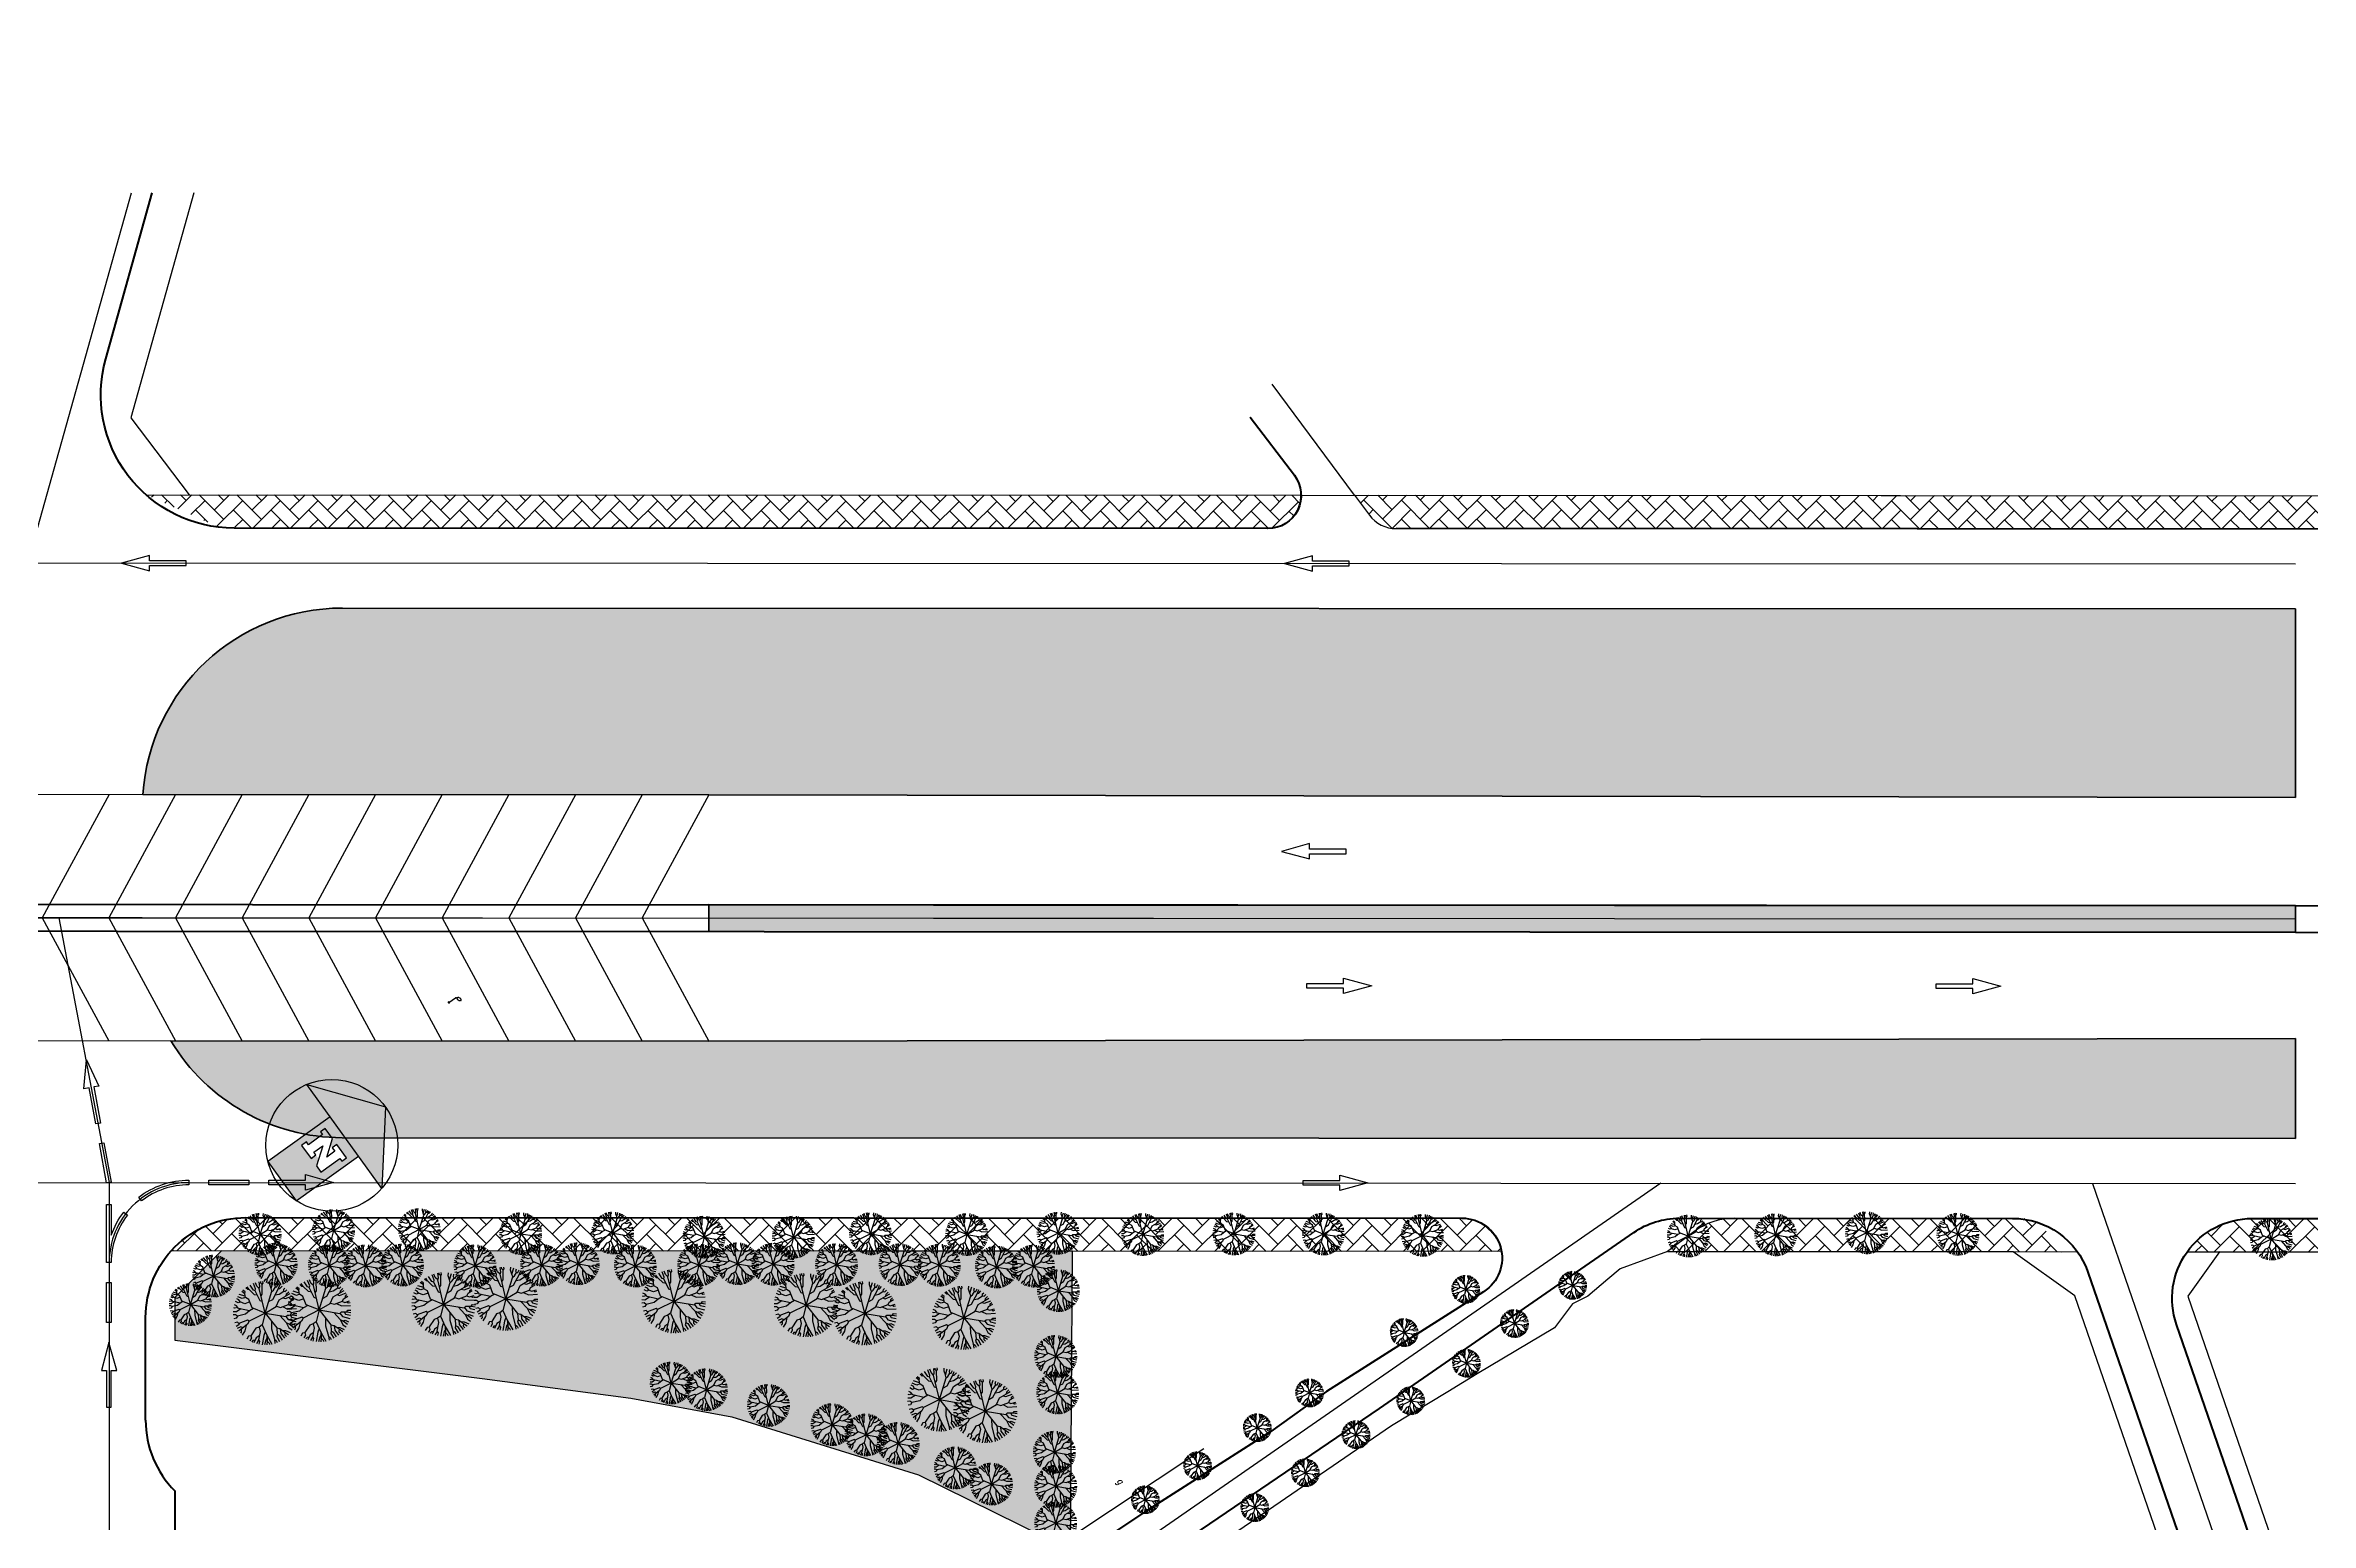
# Model space of a CAD drawing. Header units: millimetres. Extents: x -840588 to 786814, y -467537 to 194195.
# Drawn here: x 273541 to 613456, y -30733 to 191040 of the extents above; entities that cross this region are included whole.
import ezdxf

# ---------------------------------------------------------------- set-up
doc = ezdxf.new("R2010")
doc.units = ezdxf.units.MM
doc.header["$LTSCALE"] = 100
doc.header["$MEASUREMENT"] = 0
doc.linetypes.add('1-1', pattern=[2, 1, -1])
for name, color, linetype in [('1gt tim duong', 10, 'Continuous'), ('A-tree', 3, 'Continuous'), ('caycay', 96, 'Continuous'), ('gthong-phan lanxe', 9, 'Continuous'), ('gthong-viahe', 5, 'Continuous'), ('NETPHU', 2, '1-1'), ('timtuyen', 1, 'Continuous')]:
    doc.layers.add(name, color=color, linetype=linetype)
for name, color, linetype, lineweight in [('A-Area', 134, 'Continuous', 35), ('ahs-duongle NCV', 250, 'Continuous', 13), ('gthong-duong', 7, 'Continuous', 40)]:
    doc.layers.add(name, color=color, linetype=linetype, lineweight=lineweight)
doc.styles.add('CMLIGHTI', font='txt.shx', dxfattribs={"width": 0.9, "oblique": 10})
pattern_1 = [(44.93257, (61165.3, 58185.5), (3.329, 2828.425), [6000, -2000]), (134.93257, (62581.2, 59598), (3.329, 2828.425), [6000, -2000])]

# ---------------------------------------------------------------- blocks, each defined once
blk = doc.blocks.new('A$C2986390C')
blk.add_hatch(color=256).paths.add_polyline_path([(-9.38, 3.57), (9.85, 3.57), (0.23, 11.15)])
h = blk.add_hatch(color=256)
h.paths.add_polyline_path([(-3.4, -7.94), (3.87, -7.93), (3.87, 3.57), (-3.4, 3.57)])
h.paths.add_polyline_path([(-2.41, -2.42), (-2.4, -1.54), (-1.88, -1.54), (-1.88, 1.08), (-2.41, 1.08), (-2.41, 1.95), (-0.53, 1.95), (0.12, 1.08), (0.59, 1.08), (0.59, 1.95), (3.05, 1.95), (3.05, 1.08), (2.52, 1.08), (2.52, -2.42), (1.37, -2.42), (0.71, -1.54), (0, -1.54), (0, -2.42)], flags=16)
for points in [[(0.23, 11.15), (9.85, 3.57), (-9.38, 3.57)], [(-3.4, -7.94), (3.87, -7.93), (3.87, 3.57), (-3.4, 3.57)], [(-2.41, -2.42), (0, -2.42), (0, -1.54), (-0.51, -1.54), (-0.51, 0.1), (1.37, -2.42), (2.52, -2.42), (2.52, 1.08), (3.05, 1.08), (3.05, 1.95), (0.59, 1.95), (0.59, 1.08), (1.21, 1.08), (1.21, -0.4), (-0.53, 1.95), (-2.41, 1.95), (-2.41, 1.08), (-1.88, 1.08), (-1.88, -1.54), (-2.4, -1.54)]]:
    blk.add_lwpolyline(points, close=True)
blk.add_circle((0.23, 1.26), 9.89)
blk = doc.blocks.new('VCOTDEN')
blk.add_line((0, 0), (0, 2.43))
at = {"const_width": 0.375}
blk.add_lwpolyline([(-0.19, 0, 1), (0.19, 0, 1)], format="xyb", close=True, dxfattribs=at)
blk.add_lwpolyline([(0, 2.43), (0.04, 2.54), (0.12, 2.65), (0.23, 2.73), (0.35, 2.77)])
blk.add_lwpolyline([(1.62, 3.36, 0.165067), (1.53, 3.46, 0.105723), (1.32, 3.52, 0.068875), (1.1, 3.5, 0.055065), (0.83, 3.41, 0.055065), (0.58, 3.26, 0.068875), (0.43, 3.1, 0.105723), (0.34, 2.91, 0.165067), (0.35, 2.77, 0.165067), (0.45, 2.67, 0.105723), (0.65, 2.62, 0.068875), (0.88, 2.63, 0.055065), (1.15, 2.73, 0.055065), (1.39, 2.87, 0.068875), (1.55, 3.04, 0.105723), (1.64, 3.23, 0.165067)], format="xyb", close=True)
blk = doc.blocks.new('ARR-LT-T')
blk.add_lwpolyline([(-4.21, 1.13), (-4.21, 0.35), (-9.71, 0.35), (-9.71, -0.35), (-4.21, -0.35), (-4.21, -1.18), (0, 0)], close=True)
blk = doc.blocks.new('A$C537F0C63')
at = {"layer": 'caycay'}
for p, q in [((0.92, 8.53), (0.59, 8.8)), ((2.01, 8.72), (0.76, 9.13)), ((1.92, 9.23), (1.09, 9.65)), ((1.77, 9.62), (1.34, 9.99)), ((2.01, 10.06), (1.67, 10.36)), ((1.88, 9.24), (1.77, 9.62)), ((3.27, 8.53), (1.88, 9.24)), ((2.31, 10.18), (2.01, 10.06)), ((2.54, 8.91), (2.01, 8.72)), ((2.27, 10.55), (2.04, 10.72)), ((2.3, 10.19), (2.27, 10.55)), ((3.22, 9.66), (2.3, 10.19)), ((3, 10.72), (2.57, 11.14)), ((3.27, 10.73), (2.96, 11.4)), ((3.27, 10.73), (3, 10.72)), ((3.99, 9.54), (3.22, 9.66)), ((3.57, 11.08), (3.27, 11.58)), ((4.5, 8.71), (3.27, 10.73)), ((3.81, 11.1), (3.57, 11.08)), ((3.91, 11.37), (3.79, 11.82)), ((3.81, 11.1), (3.91, 11.37)), ((4.24, 10.5), (3.81, 11.1)), ((4.59, 10.24), (4.24, 10.5)), ((4.71, 10.8), (4.27, 11.99)), ((4.58, 10.28), (4.71, 10.8)), ((6.13, 6.14), (4.58, 10.28)), ((4.7, 10.83), (4.91, 11.59)), ((4.91, 11.59), (4.85, 12.15)), ((6.13, 6.14), (6.97, 10.92)), ((6.16, 11.94), (6.2, 12.28)), ((6.35, 11.71), (6.16, 11.94)), ((6.35, 11.71), (6.61, 11.94)), ((6.45, 9.84), (6.35, 11.71)), ((6.72, 9.49), (6.45, 9.84)), ((6.61, 11.94), (6.62, 12.26)), ((6.83, 11.3), (6.89, 12.23)), ((6.97, 10.92), (6.83, 11.3)), ((6.95, 8.57), (7.77, 10.56)), ((6.97, 10.92), (7.44, 11.43)), ((7.39, 9.65), (7.97, 9.8)), ((7.44, 11.43), (7.65, 12.09)), ((7.68, 10.91), (8.02, 11.98)), ((7.77, 10.56), (7.68, 10.91)), ((7.77, 10.56), (8.11, 10.7)), ((7.97, 9.8), (8.93, 10.87)), ((8.11, 10.7), (8.71, 11.71)), ((8.58, 7.28), (9.09, 8.92)), ((8.93, 10.87), (9.27, 11.41)), ((8.93, 10.87), (9.17, 10.86)), ((9.09, 8.92), (9.75, 9.38)), ((9.17, 10.86), (9.54, 11.24)), ((9.73, 10.45), (10.14, 10.79)), ((9.79, 10.1), (9.73, 10.45)), ((9.75, 9.38), (9.79, 10.1)), ((9.75, 9.38), (10.35, 9.18)), ((9.76, 9.62), (10.89, 10.02)), ((9.79, 10.1), (10.36, 10.59)), ((10.35, 9.18), (11.2, 9.59)), ((10.81, 8.56), (11.05, 8.99)), ((11.05, 8.99), (11.44, 9.21)), ((0.57, 5.77), (0, 5.73)), ((1.76, 6.68), (0.01, 6.66)), ((0.78, 5.51), (0.04, 5.32)), ((0.45, 7.19), (0.09, 7.24)), ((1.06, 5.06), (0.14, 4.78)), ((1.12, 7.32), (0.15, 7.55)), ((1.72, 4.63), (0.31, 4.18)), ((1.28, 8.04), (0.44, 8.47)), ((0.71, 7.42), (0.45, 7.19)), ((0.8, 5.49), (0.57, 5.77)), ((1.86, 5.53), (0.8, 5.49)), ((0.94, 8.22), (0.92, 8.53)), ((1.3, 5.51), (1.06, 5.06)), ((1.54, 7.55), (1.12, 7.32)), ((1.52, 7.56), (1.28, 8.04)), ((3.1, 7.07), (1.52, 7.56)), ((2.15, 5.28), (1.72, 4.63)), ((2.7, 7.19), (1.76, 6.68)), ((2.18, 5.25), (1.86, 5.53)), ((3.34, 5.51), (2.11, 4)), ((6.13, 6.14), (2.18, 5.25)), ((3.88, 7.35), (3.1, 7.07)), ((3.91, 7.3), (3.27, 8.53)), ((6.13, 6.14), (3.91, 7.3)), ((6.13, 6.14), (4.04, 3.18)), ((5.32, 8.31), (4.5, 8.71)), ((4.99, 4.53), (5.06, 3.01)), ((6.13, 6.14), (8.58, 7.28)), ((6.13, 6.14), (9.31, 4.77)), ((6.13, 6.14), (6.84, 3.9)), ((6.53, 8.41), (6.95, 8.57)), ((8.28, 7.14), (9.09, 6.75)), ((8.94, 8.45), (9.94, 8.18)), ((9.08, 6.76), (9.9, 6.15)), ((9.09, 6.75), (11.19, 7.34)), ((9.31, 4.77), (9.56, 4.97)), ((9.31, 4.77), (9.62, 4.17)), ((9.56, 4.97), (11.29, 4.43)), ((9.9, 6.15), (11.46, 5.87)), ((9.94, 8.18), (10.81, 8.56)), ((10.77, 7.22), (11.65, 6.71)), ((10.79, 8.55), (11.21, 8.41)), ((11.19, 7.34), (11.54, 7.84)), ((11.21, 8.41), (11.7, 8.71)), ((11.22, 4.45), (11.31, 4.16)), ((11.29, 4.43), (11.54, 4.68)), ((11.33, 7.54), (11.9, 7.41)), ((11.46, 5.87), (11.83, 6.16)), ((11.46, 5.87), (11.73, 5.47)), ((11.54, 7.84), (11.96, 8.05)), ((11.54, 4.68), (12.06, 4.58)), ((11.65, 6.71), (12.23, 6.76)), ((11.73, 5.47), (12.22, 5.39)), ((11.83, 6.16), (12.27, 6.15)), ((11.9, 7.41), (12.11, 7.5)), ((1.23, 3.88), (0.57, 3.54)), ((1.6, 3.79), (0.8, 3.09)), ((1.7, 3.02), (1.11, 2.6)), ((1.62, 3.79), (1.23, 3.88)), ((2.36, 2.53), (1.49, 2.11)), ((2.11, 4), (1.62, 3.79)), ((2.09, 3.99), (1.7, 3.02)), ((2.5, 2.27), (1.82, 1.76)), ((2.56, 1.71), (2.25, 1.38)), ((2.95, 2.62), (2.36, 2.53)), ((3.43, 2.99), (2.5, 2.27)), ((2.5, 2.27), (2.56, 1.71)), ((3.34, 2.09), (2.64, 1.09)), ((3.66, 1.72), (3.15, 0.77)), ((3.37, 2.94), (3.34, 2.09)), ((4.04, 3.18), (3.43, 2.99)), ((4.15, 1.49), (3.63, 0.53)), ((4.03, 1.96), (3.66, 1.72)), ((4.04, 3.18), (4.03, 1.96)), ((4.03, 1.95), (4.15, 1.49)), ((4.29, 0.72), (4.11, 0.34)), ((4.63, 0.99), (4.29, 0.72)), ((4.63, 0.99), (4.55, 0.2)), ((5.06, 3.01), (4.63, 0.99)), ((6.06, 1.85), (5.15, 0.08)), ((5.69, 0.28), (5.64, 0.02)), ((6.05, 0.69), (5.69, 0.28)), ((6.03, 0.68), (6.15, 0)), ((6.06, 1.85), (6.05, 0.69)), ((6.05, 1.2), (6.3, 0.89)), ((6.84, 3.9), (6.06, 1.85)), ((6.3, 0.89), (6.57, 0.02)), ((6.33, 2.56), (6.62, 1.86)), ((6.62, 1.86), (7.05, 0.07)), ((6.84, 3.9), (7.43, 3.52)), ((7.43, 3.52), (7.28, 2.68)), ((7.28, 2.68), (7.72, 1.04)), ((7.43, 3.52), (8.1, 3.33)), ((7.72, 1.04), (7.5, 0.7)), ((7.5, 0.7), (7.66, 0.19)), ((7.51, 1.81), (8.13, 1.46)), ((7.68, 0.99), (8.13, 0.34)), ((8.1, 3.33), (9.11, 1.94)), ((8.13, 1.46), (8.63, 0.54)), ((8.37, 1.01), (8.76, 0.99)), ((8.76, 0.99), (8.99, 0.71)), ((9.11, 1.94), (9.05, 1.46)), ((9.05, 1.46), (9.36, 0.92)), ((9.11, 1.91), (9.56, 1.85)), ((9.56, 1.85), (9.93, 1.32)), ((9.62, 4.17), (11.36, 2.93)), ((9.94, 3.94), (10.23, 2.93)), ((10.23, 2.93), (10.79, 2.14)), ((10.48, 3.56), (10.95, 3.75)), ((10.92, 3.24), (10.93, 2.74)), ((10.93, 2.74), (11.11, 2.55)), ((10.95, 3.75), (11.66, 3.48)), ((11.31, 4.16), (11.83, 3.87))]:
    blk.add_line(p, q, dxfattribs=at)

msp = doc.modelspace()

# ---------------------------------------------------------------- hatches: boundary and pattern name
at = {"layer": 'A-Area'}
h = msp.add_hatch(dxfattribs=at)
h.set_pattern_fill('HEX', color=256, scale=5000, angle=-0.02274, style=0)
h.set_pattern_definition([(359.97725918, (-616218387.1, -1205141167.6), (0.42965916, 1082.5316697), [625, -1250]), (119.97725918, (-616218387.1, -1205141167.6), (-937.714756, -540.8937391), [625, -1250]), (59.97725918, (-616217762.1, -1205141167.9), (-937.2850968, 541.6379306), [625, -1250])])
edge = h.paths.add_edge_path(flags=0)
edge.add_line((611185, 106426), (318113, 106562))
edge.add_ellipse((318099, 76562), major_axis=(21222, 21205), ratio=1, start_angle=44.99601, end_angle=131.16786)
edge.add_line((288166, 78579), (373099, 78539))
edge.add_line((373099, 78539), (611174, 78115))
edge.add_line((611174, 78115), (611185, 106426))
h = msp.add_hatch(dxfattribs=at)
h.set_pattern_fill('HEX', color=256, scale=5000, angle=-360.02274, style=0)
h.set_pattern_definition([(359.97725918, (-616218387.1, -1205141167.6), (0.42965915, 1082.5316697), [625, -1250]), (119.97725918, (-616218387.1, -1205141167.6), (-937.714756, -540.8937391), [625, -1250]), (59.97725918, (-616217762.1, -1205141167.9), (-937.2850968, 541.6379306), [625, -1250])])
h.paths.add_polyline_path([(611166, 57928), (611167, 61930), (373092, 62041), (373090, 58037)], flags=0)
h = msp.add_hatch(dxfattribs=at)
h.set_pattern_fill('HEX', color=256, scale=5000, angle=-0.02274, style=0)
h.set_pattern_definition([(359.97725918, (-616218387.1, -1205141167.6), (0.42965915, 1082.5316697), [625, -1250]), (119.97725918, (-616218387.1, -1205141167.6), (-937.714756, -540.8937391), [625, -1250]), (59.97725918, (-616217762.1, -1205141167.9), (-937.2850968, 541.6379306), [625, -1250])])
edge = h.paths.add_edge_path(flags=0)
edge.add_line((611160, 41927), (373082, 41539))
edge.add_line((373082, 41539), (292394, 41577))
edge.add_ellipse((318089, 57062), major_axis=(-21205, 21222), ratio=1, start_angle=76.09707, end_angle=134.99667)
edge.add_line((318076, 27062), (611154, 26928))
edge.add_line((611154, 26928), (611160, 41927))
at = {"layer": 'A-tree'}
h = msp.add_hatch(dxfattribs=at)
h.set_pattern_fill('CROSS', color=256, scale=2000, angle=-0.02274, style=0)
h.set_pattern_definition([(359.977259183, (-616218387.06, -1205141167.6), (500.19841168, 499.80150955), [250, -750]), (89.977259183, (-616218262.1, -1205141292.66), (-499.80150955, 500.19841168), [250, -750])])
h.paths.add_polyline_path([(427666, 10013), (299987, 10074), (298687, 8775), (297223, 7313), (295623, 5715), (294248, 4341), (292985, 3079), (292982, -3323), (299816, -4177), (339074, -9102), (361381, -12063), (376536, -14837), (404575, -23531), (427354, -34795)], flags=0)
at = {"layer": 'ahs-duongle NCV'}
h = msp.add_hatch(dxfattribs=at)
h.set_pattern_fill('AR-HBONE', color=256, scale=500, angle=-54.30732, style=0)
h.set_pattern_definition([(44.9331, (44288.8, 62194.9), (3.302, 2828.425), [6000, -2000]), (134.9331, (45704.6, 63607.4), (3.302, 2828.425), [6000, -2000])])
edge = h.paths.add_edge_path()
edge.add_arc((456949, 123499), 5000, 269.97393, 359.97393)
edge.add_line((461949, 123496), (288637, 123577))
edge.add_line((288637, 123577), (299640, 118696))
edge.add_arc((396374, 25859324), 25740810, 269.784681, 270.035726)
edge.add_line((412425, 118519), (456947, 118499))
h = msp.add_hatch(dxfattribs=at)
h.set_pattern_fill('AR-HBONE', color=256, scale=500, angle=-54.30732, style=0)
h.set_pattern_definition(pattern_1)
h.paths.add_polyline_path([(470059, 123493), (472909, 119756, 0.1838537), (476232, 118490), (534132, 118463), (534640, 123463)])
h = msp.add_hatch(dxfattribs=at)
h.set_pattern_fill('AR-HBONE', color=256, scale=500, angle=-54.30732, style=0)
h.set_pattern_definition(pattern_1)
h.paths.add_polyline_path([(633848, 118418), (633850, 123418), (534640, 123463), (534132, 118463)])
h = msp.add_hatch(dxfattribs=at)
h.set_pattern_fill('AR-HBONE', color=256, scale=500, angle=-54.30732, style=0)
h.set_pattern_definition(pattern_1)
edge = h.paths.add_edge_path()
edge.add_arc((486124, 8985), 6000, 9.56803, 86.11223)
edge.add_line((486531, 14971), (306630, 14936))
edge.add_arc((303970, -473), 15636, 80.20695, 137.58801)
edge.add_line((292426, 10073), (492040, 9983))
h = msp.add_hatch(dxfattribs=at)
h.set_pattern_fill('AR-HBONE', color=256, scale=500, angle=-54.30732, style=0)
h.set_pattern_definition(pattern_1)
edge = h.paths.add_edge_path()
edge.add_line((516967, 9973), (516964, 9971))
edge.add_line((516964, 9971), (576020, 9944))
edge.add_line((576020, 9944), (573918, 12867))
edge.add_arc((569859, 9947), 5000, 35.7328, 89.97393)
edge.add_line((569861, 14947), (526945, 14967))
edge.add_arc((526940, 4967), 10000, 89.97393, 127.00286)
edge.add_line((520922, 12953), (516967, 9973))
h = msp.add_hatch(dxfattribs=at)
h.set_pattern_fill('AR-HBONE', color=256, scale=500, angle=-54.30732, style=0)
h.set_pattern_definition([(44.93257, (61165.3, 58185.5), (3.329, 2828.425), [6000, -2000]), (134.93257, (62581.2, 59598), (3.329, 2828.425), [6000, -2000])])
edge = h.paths.add_edge_path()
edge.add_arc((604666, 2931), 12000, 89.99885, 144.2886)
edge.add_line((594923, 9936), (633805, 9918))
edge.add_line((633805, 9918), (633807, 14918))
edge.add_line((633807, 14918), (604666, 14931))

# ---------------------------------------------------------------- linework, layer by layer
at = {"layer": '1gt tim duong', "ltscale": 3}
for p, q in [((270934, 113333), (286472, 168900)), ((283127, 20328), (283076, -107944))]:
    msp.add_line(p, q, dxfattribs=at)
at = {"layer": '1gt tim duong'}
msp.add_line((288091, 60081), (263091, 60091), dxfattribs=at)
at = {"layer": '1gt tim duong', "ltscale": 5}
for points in [[(-103719, 113504), (611188, 113178)], [(-104095, 60254), (611167, 59928)], [(-104375, 20504), (611151, 20178)]]:
    msp.add_lwpolyline(points, dxfattribs=at)
at = {"layer": '1gt tim duong', "ltscale": 3}
for points in [[(275591, 60086), (283127, 20328)], [(580731, 20192), (602782, -43751)]]:
    msp.add_lwpolyline(points, dxfattribs=at)
msp.add_lwpolyline([(515923, 20222), (427772, -40907, 0.4745499), (425348, -71798), (443847, -89484, -0.0812158), (469114, -126942, -0.232682), (468451, -224062), (439519, -281868, -0.2840782), (421626, -292917), (-54965, -292727, 0.0951492), (-66078, -294857), (-155993, -330672), (-162786, -332678)], format="xyb", dxfattribs=at)
msp.add_arc((295122, 8322), 12000, 89.97393, 179.97726, dxfattribs=at)
at = {"layer": 'A-Area'}
for p, q in [((611185, 106426), (318113, 106562)), ((611174, 78115), (611185, 106426)), ((288166, 78579), (373099, 78539)), ((373099, 78539), (611174, 78115)), ((373092, 62041), (373090, 58037)), ((611167, 61930), (373092, 62041)), ((611166, 57928), (611167, 61930)), ((373090, 58037), (611166, 57928)), ((373082, 41539), (292394, 41577)), ((611160, 41927), (373082, 41539)), ((611154, 26928), (611160, 41927)), ((318076, 27062), (611154, 26928))]:
    msp.add_line(p, q, dxfattribs=at)
for centre, start, end in [((318099, 76562), 89.97327, 176.14512), ((318089, 57062), 211.07433, 269.97393)]:
    msp.add_arc(centre, 30000, start, end, dxfattribs=at)
at = {"layer": 'A-tree'}
for p, q in [((297223, 7313), (295623, 5715)), ((298687, 8775), (297223, 7313)), ((299987, 10074), (298687, 8775)), ((427666, 10013), (299987, 10074)), ((427354, -34795), (427666, 10013)), ((294248, 4341), (292985, 3079)), ((295623, 5715), (294248, 4341)), ((292985, 3079), (292982, -3323)), ((292982, -3323), (299816, -4177)), ((299816, -4177), (339074, -9102)), ((339074, -9102), (361381, -12063)), ((361381, -12063), (376536, -14837)), ((376536, -14837), (404575, -23531)), ((404575, -23531), (427354, -34795))]:
    msp.add_line(p, q, dxfattribs=at)
at = {"layer": 'gthong-duong', "ltscale": 2}
for points in [[(689916, 191040), (647361, 122208, -0.2600139), (640553, 118415), (632586, 118419, -0.0000012), (632586, 118419), (476232, 118490)], [(454304, 135195), (460955, 126491, -0.6213048), (457002, 118498), (456948, 118498), (301863, 118571, -0.4963759), (282612, 143955), (289586, 168899)], [(428898, -45940, -0.0972402), (434216, -40451), (473710, -13607), (511896, 12836, -0.1527022), (518733, 14970), (568701, 14948, -0.319847), (580040, 6860), (598055, -45381)], [(607509, -42121), (593322, -981, -0.5153288), (604672, 14931), (782640, 14849)], [(288592, -15363, 0.1987192), (292973, -25963), (292958, -62866)]]:
    msp.add_lwpolyline(points, format="xyb", dxfattribs=at)
at = {"layer": 'gthong-duong'}
for points in [[(-212732, 62790), (-165998, 62695), (-145378, 62551), (-104092, 62264), (611167, 61930)], [(-212734, 58790), (-166016, 58695), (-145405, 58552), (-104120, 58264), (381407, 58033), (611166, 57928)], [(611166, 57928), (747888, 57865), (783158, 57844)]]:
    msp.add_lwpolyline(points, dxfattribs=at)
for points in [[(611167, 61930), (747890, 61865, -0.0000388), (747891, 61865), (783160, 61844)], [(288592, -15363), (288598, 74, -0.4142306), (303605, 15068), (486127, 14985, -0.7507478), (489337, 3918), (465770, -11029), (457409, -17044), (438641, -29056), (420842, -40879)]]:
    msp.add_lwpolyline(points, format="xyb", dxfattribs=at)
at = {"layer": 'gthong-phan lanxe', "ltscale": 8}
for points in [[(282346, 26308), (283428, 20407), (282739, 20280), (281657, 26182)], [(304091, 19985), (298091, 19987), (298092, 20687), (304092, 20685)], [(282731, -657), (282733, 5343), (283433, 5343), (283431, -657)]]:
    msp.add_lwpolyline(points, close=True, dxfattribs=at)
for points in [[(287555, 18126, -0.1655593), (295092, 20688), (295091, 19988, 0.1655593), (287982, 17571), (287555, 18126)], [(282734, 8343), (282738, 17056), (283438, 17056), (283436, 12435, -0.079809), (285305, 15878), (285860, 15450, 0.1655593), (283437, 8343), (282737, 8343)]]:
    msp.add_lwpolyline(points, format="xyb", dxfattribs=at)
at = {"layer": 'gthong-viahe'}
msp.add_line((295816, 168897), (286376, 135136), dxfattribs=at)
at = {"layer": 'gthong-viahe', "ltscale": 2}
for p, q in [((516965, 9972), (509828, 7376)), ((594923, 9936), (633805, 9918))]:
    msp.add_line(p, q, dxfattribs=at)
for points in [[(289576, 168866), (282611, 143956, 0.4963759), (301863, 118571), (456947, 118499, 0.6212736), (460922, 126534), (460406, 127209)], [(470001, 123493), (472223, 120506, 0.2370121), (476232, 118490), (633848, 118418)], [(288589, -12906), (288602, 83, -0.4140689), (303608, 15068)], [(303551, 15068), (486127, 14985, -0.3659186), (492040, 9984), (492040, 9984), (292426, 10073)], [(580950, 4222), (580040, 6860, 0.319847), (568701, 14948), (526945, 14967, 0.1629899), (520922, 12953), (516966, 9971)], [(633807, 14918), (604672, 14931, 0.5153288), (593322, -981), (594338, -3927)]]:
    msp.add_lwpolyline(points, format="xyb", dxfattribs=at)
for points in [[(470001, 123493), (457637, 140165)], [(460406, 127209), (454304, 135195)], [(288637, 123577), (461949, 123496)], [(288637, 123577), (461949, 123496)], [(470001, 123493), (633850, 123418)], [(470001, 123493), (633850, 123418)], [(516964, 9971), (576020, 9944)], [(516965, 9972), (578446, 9943)]]:
    msp.add_lwpolyline(points, dxfattribs=at)
at = {"layer": 'gthong-viahe'}
for points in [[(286376, 135136), (295145, 123574), (461949, 123496), (636055, 123417), (643682, 127666)], [(223100, 78612), (373100, 78541)], [(283100, 78583), (273091, 60086), (283082, 41583)], [(293097, 78581), (283088, 60085), (293080, 41581)], [(303098, 78574), (293089, 60077), (303081, 41574)], [(313098, 78568), (303089, 60072), (313081, 41568)], [(323099, 78563), (313090, 60067), (323081, 41563)], [(333097, 78560), (323088, 60064), (333080, 41560)], [(343101, 78555), (333092, 60058), (343083, 41555)], [(353101, 78549), (343092, 60053), (353083, 41549)], [(363101, 78544), (353092, 60048), (363083, 41544)], [(373100, 78541), (363091, 60045), (373082, 41541)], [(373160, 41539), (223082, 41612)], [(595663, -47645), (578085, 3327), (568803, 9948), (516966, 9971), (509828, 7376), (507975, 5821), (504972, 3266), (502709, 2130), (499988, -1502), (488379, -8363), (484008, -11089), (475515, -16202), (430526, -47043)], [(782638, 9850), (599754, 9934), (595034, 3284), (610539, -41705)]]:
    msp.add_lwpolyline(points, dxfattribs=at)
msp.add_lwpolyline([(447393, -19641), (419379, -38249, 0.3264533), (409907, -63685, 0.3264533)], format="xyb", dxfattribs=at)
at = {"layer": 'timtuyen', "ltscale": 2}
for p, q in [((93982, 60167), (339147, 60054)), ((324877, 60061), (439840, 60006))]:
    msp.add_line(p, q, dxfattribs=at)

# ---------------------------------------------------------------- block references
at = {"xscale": 499.9999999661625, "yscale": 499.9999999661625, "zscale": 499.9999999661625, "rotation": 305.732504623454}
msp.add_blockref('VCOTDEN', (334098, 47368), dxfattribs=at)
at = {"ltscale": 0.5, "xscale": 1000, "yscale": 1000, "zscale": 1000, "rotation": 305.7325044900749}
msp.add_blockref('A$C2986390C', (315377, 25367), dxfattribs=at)
at = {"layer": 'caycay', "extrusion": (-1.84909e-06, -5.24042e-08, 1)}
for p, xscale, yscale, zscale, rotation in [((309130, 9548, -1), -518.4000000042536, 518.3999999426321, 518.4000000000002, 3.269462154405618), ((320140, 10121, -1), -518.4000000042536, 518.3999999426321, 518.4000000000002, 3.269462154405618), ((333004, 10260, -1), -518.4000000042536, 518.3999999426321, 518.4000000000002, 3.269462154405618), ((348232, 9652, -2), -518.4000000042536, 518.3999999426321, 518.4000000000002, 3.269462154405618), ((362036, 9748, -2), -518.4000000042536, 518.3999999426321, 518.4000000000002, 3.269462154405618), ((375739, 9134, -2), -518.4000000042536, 518.3999999426321, 518.4000000000002, 3.269462154405618), ((389138, 9129, -2), -518.4000000042536, 518.3999999426321, 518.4000000000002, 3.269462154405618), ((400710, 9631, -2), -518.4000000042536, 518.3999999426321, 518.4000000000002, 3.269462154405618), ((415164, 9525, -2), -518.4000000042536, 518.3999999426321, 518.4000000000002, 3.269462154405618), ((428867, 9722, -2), -518.4000000042536, 518.3999999426321, 518.4000000000002, 3.269462154405618), ((441555, 9514, -2), -518.4000000042536, 518.3999999426321, 518.4000000000002, 3.269462154405618), ((455258, 9610, -2), -518.4000000042536, 518.3999999426321, 518.4000000000002, 3.269462154405618), ((468657, 9605, -2), -518.4000000042536, 518.3999999426321, 518.4000000000002, 3.269462154405618), ((483524, 9402, -2), -518.4000000042536, 518.3999999426321, 518.4000000000002, 3.269462154405618), ((523416, 9285, -2), -518.4000000042536, 518.3999999426321, 518.4000000000002, 3.269462154405618), ((536510, 9482, -2), -518.4000000042536, 518.3999999426321, 518.4000000000002, 3.269462154405618), ((550161, 9782, -2), -518.4000000042536, 518.3999999426321, 518.4000000000002, 3.269462154405618), ((563864, 9574, -2), -518.4000000042536, 518.3999999426321, 518.4000000000002, 3.269462154405618), ((610902, 8844, -2), -518.4000000042536, 518.3999999426321, 518.4000000000002, 3.269462154405618), ((311532, 5089, -1), -518.4000000042536, 518.3999999426321, 518.4000000000002, 3.269462154405618), ((319505, 4818, -1), -518.4000000042536, 518.3999999426321, 518.4000000000002, 3.269462154405618), ((324932, 4816, -1), -518.4000000042536, 518.3999999426321, 518.4000000000002, 3.269462154405618), ((330493, 4947, -1), -518.4000000042536, 518.3999999426321, 518.4000000000002, 3.269462154405618), ((341371, 4813, -1), -518.4000000042536, 518.3999999426321, 518.4000000000002, 3.269462154405618), ((351354, 4943, -2), -518.4000000042536, 518.3999999426321, 518.4000000000002, 3.269462154405618), ((356849, 5142, -2), -518.4000000042536, 518.3999999426321, 518.4000000000002, 3.269462154405618), ((365425, 4804, -2), -518.4000000042536, 518.3999999426321, 518.4000000000002, 3.269462154405618), ((374939, 4934, -2), -518.4000000042536, 518.3999999426321, 518.4000000000002, 3.269462154405618), ((380768, 5133, -2), -518.4000000042536, 518.3999999426321, 518.4000000000002, 3.269462154405618), ((386099, 5064, -2), -518.4000000042536, 518.3999999426321, 518.4000000000002, 3.269462154405618), ((395613, 4994, -2), -518.4000000042536, 518.3999999426321, 518.4000000000002, 3.269462154405618), ((405127, 4990, -2), -518.4000000042536, 518.3999999426321, 518.4000000000002, 3.269462154405618), ((411023, 4921, -2), -518.4000000042536, 518.3999999426321, 518.4000000000002, 3.269462154405618), ((419599, 4650, -2), -518.4000000042536, 518.3999999426321, 518.4000000000002, 3.269462154405618), ((425160, 4781, -2), -518.4000000042536, 518.3999999426321, 518.4000000000002, 3.269462154405618), ((302151, 3285, -1), -518.4000000042536, 518.3999999426321, 518.4000000000002, 3.269462154405618), ((338321, -2457, -1), -777.6000000711784, 777.6000001467781, 777.5999999999997, 3.269462162722885), ((347686, -1615, -1), -777.6000000711784, 777.6000001467781, 777.5999999999997, 3.269462162722885), ((372857, -2002, -1), -777.6000000711784, 777.6000001467781, 777.5999999999997, 3.269462162722885), ((392717, -2572, -1), -777.6000000711784, 777.6000001467781, 777.5999999999997, 3.269462162722885), ((428911, 1098, -2), -518.4000000042536, 518.3999999426321, 518.4000000000002, 3.269462154405618), ((504953, 2876, -2), -347.3280000366057, 347.3280000034728, 347.3280000000001, 3.269462147545186), ((298665, -997, -1), -518.4000000042536, 518.3999999426321, 518.4000000000002, 3.269462154405618), ((311546, -3765, -1), -777.6000000711784, 777.6000001467781, 777.5999999999997, 3.269462162722885), ((319654, -3297, -1), -777.6000000711784, 777.6000001467781, 777.5999999999997, 3.269462162722885), ((401516, -3803, -1), -777.6000000711784, 777.6000001467781, 777.5999999999997, 3.269462162722885), ((416411, -4468, -1), -777.6000000711784, 777.6000001467781, 777.5999999999997, 3.269462162722885), ((488911, 2282, -1), -347.3280000366057, 347.3280000034728, 347.3280000000001, 3.269462147545186), ((479686, -4194, -1), -347.3280000366057, 347.3280000034728, 347.3280000000001, 3.269462147545186), ((496238, -2841, -1), -347.3280000366057, 347.3280000034728, 347.3280000000001, 3.269462147545186), ((428517, -8766, -2), -518.4000000042536, 518.3999999426321, 518.4000000000002, 3.269462154405618), ((370803, -12760, -2), -518.4000000042536, 518.3999999426321, 518.4000000000002, 3.269462154405618), ((489016, -8807, -1), -347.3280000366057, 347.3280000034728, 347.3280000000001, 3.269462147545186), ((376096, -13766, -2), -518.4000000042536, 518.3999999426321, 518.4000000000002, 3.269462154405618), ((385408, -16113, -2), -518.4000000042536, 518.3999999426321, 518.4000000000002, 3.269462154405618), ((412731, -16751, -1), -777.6000000711784, 777.6000001467781, 777.5999999999997, 3.269462162722885), ((419612, -18473, -1), -777.6000000711784, 777.6000001467781, 777.5999999999997, 3.269462162722885), ((428782, -14255, -2), -518.4000000042536, 518.3999999426321, 518.4000000000002, 3.269462154405618), ((465492, -13266, -1), -347.3280000366057, 347.3280000034728, 347.3280000000001, 3.269462147545186), ((480666, -14437, -1), -347.3280000366057, 347.3280000034728, 347.3280000000001, 3.269462147545186), ((394949, -19013, -2), -518.4000000042536, 518.3999999426321, 518.4000000000002, 3.269462154405618), ((400040, -20554, -2), -518.4000000042536, 518.3999999426321, 518.4000000000002, 3.269462154405618), ((404864, -21828, -2), -518.4000000042536, 518.3999999426321, 518.4000000000002, 3.269462154405618), ((428310, -23157, -2), -518.4000000042536, 518.3999999426321, 518.4000000000002, 3.269462154405618), ((457648, -18485, -1), -347.3280000366057, 347.3280000034728, 347.3280000000001, 3.269462147545186), ((472449, -19532, -1), -347.3280000366057, 347.3280000034728, 347.3280000000001, 3.269462147545186), ((413438, -25513, -2), -518.4000000042536, 518.3999999426321, 518.4000000000002, 3.269462154405618), ((448684, -24201, -1), -347.3280000366057, 347.3280000034728, 347.3280000000001, 3.269462147545186), ((418865, -27925, -2), -518.4000000042536, 518.3999999426321, 518.4000000000002, 3.269462154405618), ((428513, -28263, -2), -518.4000000042536, 518.3999999426321, 518.4000000000002, 3.269462154405618), ((464854, -25249, -1), -347.3280000366057, 347.3280000034728, 347.3280000000001, 3.269462147545186), ((440841, -29296, -1), -347.3280000366057, 347.3280000034728, 347.3280000000001, 3.269462147545186), ((457259, -30468, -1), -347.3280000366057, 347.3280000034728, 347.3280000000001, 3.269462147545186), ((428510, -33818, -2), -518.4000000042536, 518.3999999426321, 518.4000000000002, 3.269462154405618)]:
    msp.add_blockref('A$C537F0C63', p, dxfattribs=dict(at, xscale=xscale, yscale=yscale, zscale=zscale, rotation=rotation))
at = {"layer": 'gthong-phan lanxe', "ltscale": 8}
for p, xscale, yscale, zscale, rotation in [((284986, 113294), 999.9999999999999, 999.9999999999999, 999.9999999999999, 179.9772591828279), ((459483, 113244), 999.9999999999999, 999.9999999999999, 999.9999999999999, 179.9772591828279), ((459010, 70036), 999.9999999999999, 999.9999999999999, 999.9999999999999, 179.9772591828279), ((472563, 49835), -999.9999999999999, 999.9999999999999, 1000.000000000001, 179.9772591828279), ((566974, 49798), -999.9999999999999, 999.9999999999999, 1000.000000000001, 179.9772591828279), ((279709, 38750), -1000.000000000001, 1000.000000000001, 1000.000000000001, 280.3889883542499), ((316804, 20330), -999.9999999999999, 999.9999999999999, 1000.000000000001, 179.9772591828279), ((472001, 20275), -999.9999999999999, 999.9999999999999, 1000.000000000001, 179.9772591828279), ((283080, -3663), 1000.000000000001, 1000.000000000001, 1000.000000000001, 89.97725918282791)]:
    msp.add_blockref('ARR-LT-T', p, dxfattribs=dict(at, xscale=xscale, yscale=yscale, zscale=zscale, rotation=rotation))

# ---------------------------------------------------------------- texts
at = {"layer": 'NETPHU', "style": 'CMLIGHTI', "oblique": 10, "width": 0.9}
msp.add_text('g', height=1000, rotation=305.7325, dxfattribs=at).set_placement((434268, -24496))

doc.saveas('drawing.dxf')
